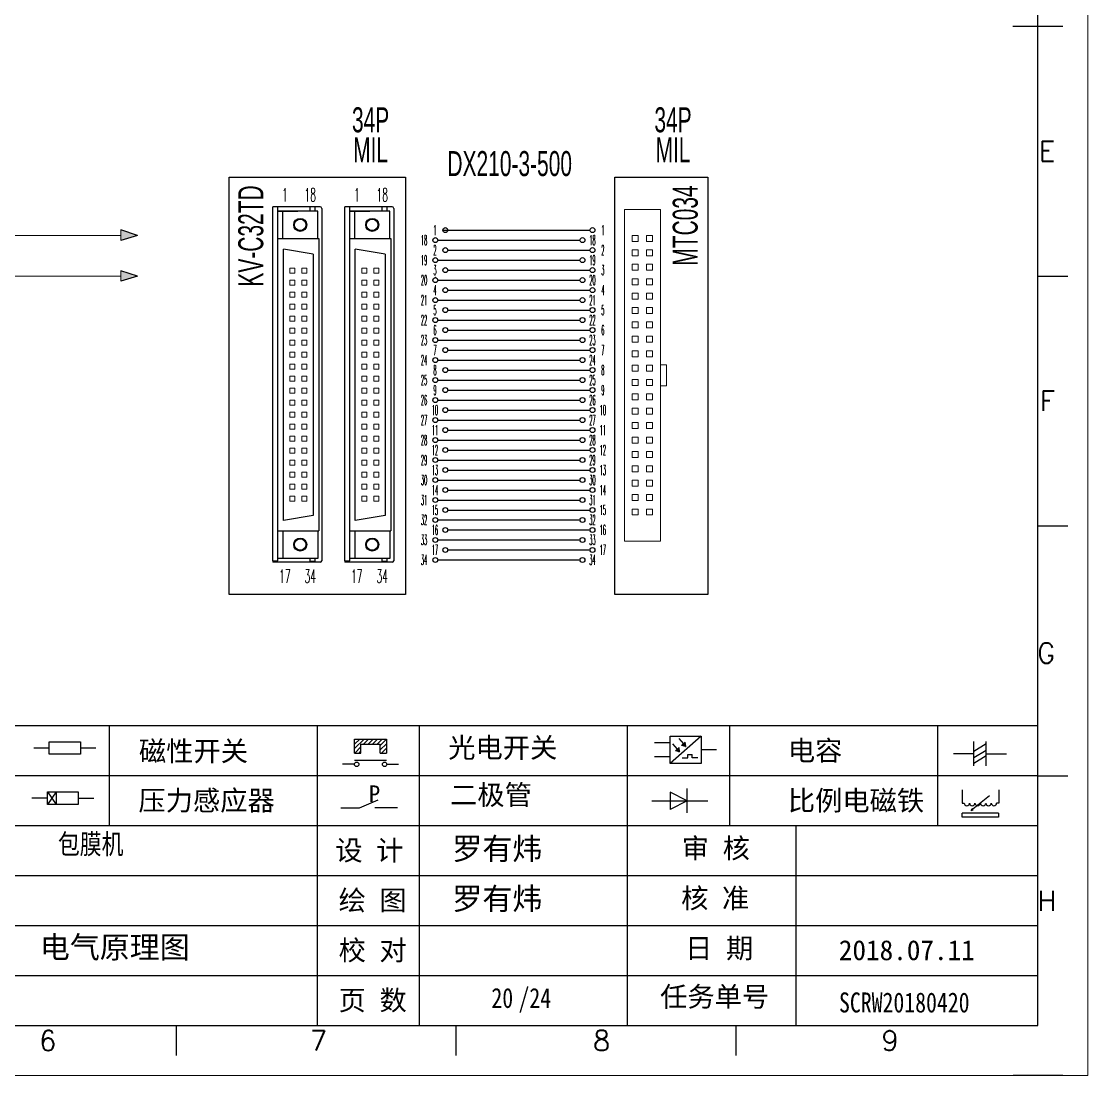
# Model space of a CAD drawing. Extents: x 49673 to 52330, y -5620 to -4375.
# Drawn here: x 50874.9 to 50981.6, y -5366.4 to -5261 of the extents above; entities that cross this region are included whole.
import ezdxf
from ezdxf.enums import TextEntityAlignment as Align

# ---------------------------------------------------------------- set-up
doc = ezdxf.new("R2010")
doc.units = 0
doc.header["$MEASUREMENT"] = 0
for name, color, linetype in [('AE_BOR', 1, 'Continuous'), ('Z_OM_GAIKEI', 7, 'Continuous'), ('细实线层', 7, 'Continuous')]:
    doc.layers.add(name, color=color, linetype=linetype)
doc.layers.add('Dimension', color=3, linetype='Continuous', lineweight=13)
doc.styles.get("Standard").update_dxf_attribs({"font": 'txt.shx'})
doc.styles.add('WD', font='simplex.shx', dxfattribs={"bigfont": 'gbcbig.shx'})
doc.styles.add('样式 8', font='arial.ttf')
doc.styles.add('楷体', font='STFANGSO.TTF', dxfattribs={"width": 0.8})
doc.styles.add('汉字', font='')
doc.styles.get('汉字').set_extended_font_data('新宋体')

# ---------------------------------------------------------------- blocks, each defined once
blk = doc.blocks.new('磁性开关')
at = {"linetype": 'ByBlock'}
h = blk.add_hatch(dxfattribs=at)
h.set_pattern_fill('ANSI31', color=256, scale=0.1, style=0)
h.set_pattern_definition([(45, (0, 0), (-0.224506403, 0.224506403), [])])
h.paths.add_polyline_path([(-1910.88, -776.69), (-1910.88, -775.29), (-1907.69, -775.29), (-1907.69, -776.69), (-1908.31, -776.69), (-1908.31, -775.79), (-1910.25, -775.79), (-1910.25, -776.69)])
for p, q in [((-1910.88, -776.69), (-1910.88, -775.29)), ((-1910.88, -775.29), (-1907.69, -775.29)), ((-1907.69, -775.29), (-1907.69, -776.69)), ((-1910.88, -776.69), (-1910.25, -776.69)), ((-1910.25, -776.69), (-1910.25, -775.79)), ((-1910.25, -775.79), (-1908.31, -775.79)), ((-1908.31, -776.69), (-1908.31, -775.79)), ((-1908.31, -776.69), (-1907.69, -776.69)), ((-1910.91, -777.81), (-1912.09, -777.81)), ((-1910.88, -777.39), (-1907.69, -777.39)), ((-1907.66, -777.81), (-1906.48, -777.81))]:
    blk.add_line(p, q, dxfattribs=at)
for centre in [(-1910.68, -777.81), (-1907.88, -777.81)]:
    blk.add_circle(centre, 0.225, dxfattribs=at)
blk = doc.blocks.new('光电开关')
at = {"linetype": 'ByBlock'}
h = blk.add_hatch(dxfattribs=at)
h.set_pattern_fill('ANSI31', color=256, scale=0.01, style=0)
h.set_pattern_definition([(45, (0.172267, 0), (-0.0224506403, 0.0224506403), [])])
h.paths.add_polyline_path([(-1882.44, -776.34), (-1882.5, -775.91), (-1882.68, -776.07)])
h.paths.add_polyline_path([(-1882.86, -776.23), (-1882.44, -776.34), (-1882.68, -776.07)])
h.paths.add_polyline_path([(-1883.05, -776.88), (-1883.11, -776.45), (-1883.29, -776.61)])
h.paths.add_polyline_path([(-1883.47, -776.77), (-1883.05, -776.88), (-1883.29, -776.61)])
for p, q in [((-1880.91, -775.3), (-1884.01, -778.05)), ((-1883.14, -775.55), (-1882.44, -776.34)), ((-1884.01, -775.96), (-1885.56, -775.96)), ((-1883.75, -776.09), (-1883.05, -776.88)), ((-1883.11, -776.45), (-1883.47, -776.77)), ((-1883.05, -776.88), (-1883.11, -776.45)), ((-1882.5, -775.91), (-1882.86, -776.23)), ((-1882.44, -776.34), (-1882.86, -776.23)), ((-1882.44, -776.34), (-1882.5, -775.91)), ((-1879.37, -776.67), (-1880.91, -776.67)), ((-1884.01, -777.39), (-1885.56, -777.39)), ((-1883.05, -776.88), (-1883.47, -776.77)), ((-1882.78, -777.47), (-1882.23, -777.47)), ((-1882.23, -777.47), (-1882.23, -777.14)), ((-1882.23, -777.14), (-1881.78, -777.14)), ((-1881.78, -777.47), (-1881.78, -777.14)), ((-1881.23, -777.47), (-1881.78, -777.47))]:
    blk.add_line(p, q, dxfattribs=at)
blk.add_lwpolyline([(-1884.01, -775.3), (-1880.91, -775.3), (-1880.91, -778.05), (-1884.01, -778.05)], close=True, dxfattribs=at)
blk = doc.blocks.new('电磁阀线圈')
at = {"linetype": 'ByBlock'}
for p, q in [((-1854.61, -795.92), (-1853.75, -797.16)), ((-1853.75, -795.92), (-1854.61, -797.16)), ((-1853.75, -795.92), (-1853.75, -797.16)), ((-1854.61, -796.54), (-1856.17, -796.54)), ((-1851.53, -796.54), (-1849.97, -796.54))]:
    blk.add_line(p, q, dxfattribs=at)
blk.add_lwpolyline([(-1854.61, -795.92), (-1851.53, -795.92), (-1851.53, -797.16), (-1854.61, -797.16)], close=True, dxfattribs=at)
blk = doc.blocks.new('压力感应器')
at = {"linetype": 'ByBlock'}
for p, q in [((-1817.44, -777.73), (-1815.59, -777.73)), ((-1815.59, -777.73), (-1813.71, -776.93)), ((-1811.78, -777.73), (-1814.05, -777.73))]:
    blk.add_line(p, q, dxfattribs=at)
at = {"linetype": 'ByBlock', "insert": (-1814.65, -775.48), "char_height": 1.68, "width": 1.2242, "attachment_point": 1}
blk.add_mtext('{\\fNSimSun|b0|i0|c134|p49;P}', dxfattribs=at)
blk = doc.blocks.new('二极管')
at = {"linetype": 'ByBlock'}
for p, q in [((-1783.97, -777.99), (-1783.97, -775.56)), ((-1783.97, -776.77), (-1785.69, -775.9)), ((-1785.69, -775.9), (-1785.69, -777.65)), ((-1787.52, -776.77), (-1781.92, -776.77)), ((-1783.97, -776.77), (-1785.69, -777.65))]:
    blk.add_line(p, q, dxfattribs=at)
blk = doc.blocks.new('电容')
at = {"linetype": 'ByBlock'}
for p, q in [((-1756.08, -782.99), (-1756.08, -780.56)), ((-1754.86, -780.79), (-1756.08, -781.55)), ((-1754.86, -782.99), (-1754.86, -780.56)), ((-1756.08, -781.77), (-1758.13, -781.77)), ((-1754.86, -781.44), (-1756.08, -782.2)), ((-1754.86, -781.99), (-1756.08, -782.75)), ((-1754.86, -781.77), (-1752.81, -781.77))]:
    blk.add_line(p, q, dxfattribs=at)
blk = doc.blocks.new('比例电磁阀')
at = {"linetype": 'ByBlock'}
for p, q in [((-1757.26, -775.38), (-1757.26, -776.71)), ((-1753.58, -775.38), (-1753.58, -776.71)), ((-1757.26, -776.71), (-1757.05, -776.71)), ((-1754.5, -775.98), (-1756.35, -777.44)), ((-1753.58, -776.71), (-1753.8, -776.71)), ((-1753.6, -777.73), (-1757.25, -777.73)), ((-1757.25, -778.13), (-1757.25, -777.73)), ((-1756.35, -777.44), (-1756.25, -777.25)), ((-1756.35, -777.44), (-1756.15, -777.38)), ((-1756.15, -777.38), (-1756.25, -777.25)), ((-1753.6, -777.73), (-1753.6, -778.13)), ((-1753.6, -778.13), (-1757.25, -778.13))]:
    blk.add_line(p, q, dxfattribs=at)
for centre in [(-1756.78, -776.71), (-1756.24, -776.71), (-1755.7, -776.71), (-1755.15, -776.71), (-1754.61, -776.71), (-1754.07, -776.71)]:
    blk.add_arc(centre, 0.271, 180, 0, dxfattribs=at)
blk = doc.blocks.new('电阻')
at = {"linetype": 'ByBlock'}
for p, q in [((-3.09, 0), (-1.57, 0)), ((1.57, 0), (3.09, 0))]:
    blk.add_line(p, q, dxfattribs=at)
blk.add_lwpolyline([(-1.57, 0.63), (1.57, 0.63), (1.57, -0.63), (-1.57, -0.63)], close=True, dxfattribs=at)
blk = doc.blocks.new('电控横A4')
for p, q in [((292, -205), (292, -5)), ((10.03, -205), (289.53, -205)), ((130.8, -205), (190.75, -205)), ((190.75, -205), (259.54, -205))]:
    blk.add_line(p, q)
at = {"linetype": 'ByBlock'}
for p, q in [((292, -175), (5, -175)), ((292, -180), (5, -180)), ((292, -185), (5, -185)), ((292, -190), (5, -190)), ((292, -195), (5, -195)), ((292, -200), (168.03, -200))]:
    blk.add_line(p, q, dxfattribs=at)
at = {"color": 0, "lineweight": -2}
for p, q in [((199.08, -175), (199.08, -185)), ((219.89, -175), (219.89, -185)), ((230.12, -175), (230.12, -185)), ((250.93, -175), (250.93, -185)), ((261.17, -175), (261.17, -185)), ((281.98, -175), (281.98, -185)), ((219.89, -185), (219.89, -205)), ((230.12, -185), (230.12, -205)), ((250.93, -185), (250.93, -205)), ((267.79, -185), (267.79, -205))]:
    blk.add_line(p, q, dxfattribs=at)
at = {"color": 0, "ltscale": 2}
for p, q in [((292, -205), (292, -183.55)), ((259.54, -205), (289.53, -205)), ((259.54, -205), (292, -205))]:
    blk.add_line(p, q, dxfattribs=at)
at = {"layer": 'AE_BOR', "color": 1, "lineweight": 15}
for p, q in [((297, 0), (297, -210)), ((297, -210), (0, -210))]:
    blk.add_line(p, q, dxfattribs=at)
at = {"layer": 'AE_BOR', "color": 2, "lineweight": 30}
blk.add_line((289.5, -105), (294.5, -105), dxfattribs=at)
at = {"layer": 'AE_BOR'}
for p, q in [((292, -130), (295, -130)), ((292, -155), (295, -155)), ((292, -180), (295, -180)), ((205.78, -205), (205.78, -208)), ((233.78, -205), (233.78, -208)), ((261.78, -205), (261.78, -208))]:
    blk.add_line(p, q, dxfattribs=at)
at = {"layer": 'AE_BOR', "lineweight": 30}
blk.add_line((294.53, -210), (289.53, -210), dxfattribs=at)
at = {"linetype": 'ByBlock'}
for name, p in [('光电开关', (2139.22, 599.27)), ('磁性开关', (2134.53, 598.96)), ('电容', (2041.69, 603.98)), ('压力感应器', (2039.72, 594.52)), ('二极管', (2040.91, 594.27)), ('电磁阀线圈', (2047.53, 614.3)), ('比例电磁阀', (2041.69, 593.98))]:
    blk.add_blockref(name, p, dxfattribs=at)
blk.add_blockref('电阻', (194.66, -177.22))
at = {"char_height": 2, "attachment_point": 1, "style": '汉字'}
for s, insert in [('{\\fKaiTi_GB2312|b0|i0|c134|p49;光电开关}', (233.02, -176.19)), ('{\\fKaiTi_GB2312|b0|i0|c134|p49;磁性开关}', (202.07, -176.53)), ('{\\fKaiTi_GB2312|b0|i0|c134|p49;电容}', (267, -176.48)), ('{\\fKaiTi_GB2312|b0|i0|c134|p49;压力感应器}', (202.02, -181.47)), ('{\\fKaiTi_GB2312|b0|i0|c134|p49;二极管}', (233.2, -180.91)), ('{\\fKaiTi_GB2312|b0|i0|c134|p49;比例电磁铁}', (267, -181.48)), ('{\\fKaiTi_GB2312|b0|i0|c134|p0;设 计}', (221.72, -186.46)), ('{\\fKaiTi_GB2312|b0|i0|c134|p0;审 核}', (256.39, -186.25)), ('{\\fKaiTi_GB2312|b0|i0|c134|p0;核 准}', (256.32, -191.25)), ('{\\fKaiTi_GB2312|b0|i0|c134|p0;绘 图}', (222.05, -191.46)), ('{\\fKaiTi_GB2312|b0|i0|c134|p0;校 对}', (222.05, -196.46)), ('{\\fKaiTi_GB2312|b0|i0|c134|p0;日 期}', (256.72, -196.25)), ('{\\fKaiTi_GB2312|b0|i0|c134|p0;页 数}', (222.05, -201.46)), ('{\\fKaiTi_GB2312|b0|i0|c134|p0;任务单号}', (254.22, -201.1))]:
    blk.add_mtext(s, dxfattribs=dict(at, insert=insert))
at = {"color": 0, "lineweight": 0, "char_height": 2, "attachment_point": 1, "style": '楷体'}
for s, insert, width in [('包膜机', (193.97, -185.83), 9.1252), ('/24', (240.05, -201.23), 5.6327), ('SCRW20180420', (272.12, -201.68), 9.8608)]:
    blk.add_mtext(s, dxfattribs=dict(at, insert=insert, width=width))
at = {"attachment_point": 1}
for s, insert, char_height, width in [('{\\fKaiTi_GB2312|b0|i0|c134|p49;罗有炜}', (233.43, -186.2), 2.2, 15.3175), ('{\\fKaiTi_GB2312|b0|i0|c134|p49;罗有炜}', (233.43, -191.2), 2.2, 15.3175), ('{\\fKaiTi_GB2312|b0|i0|c134|p49;电气原理图}', (192.15, -196.05), 2.2, 25.88), ('{\\fKaiTi_GB2312|b0|i0|c134|p49;2018.07.11}', (272.1, -196.45), 2, 60.2542)]:
    blk.add_mtext(s, dxfattribs=dict(at, insert=insert, char_height=char_height, width=width))
at = {"layer": 'AE_BOR', "style": 'WD'}
for s, p in [('E', (293.74, -117.5)), ('F', (293.74, -142.5)), ('F', (293.74, -142.5)), ('G', (293.74, -167.72)), ('H', (293.84, -192.5))]:
    blk.add_text(s, height=2, dxfattribs=at).set_placement(p, align=Align.MIDDLE_RIGHT)
for s, p in [('6', (192.94, -207.5)), ('7', (220.04, -207.5)), ('8', (248.37, -207.5)), ('9', (277.23, -207.5))]:
    blk.add_text(s, height=2, dxfattribs=at).set_placement(p, align=Align.CENTER)

msp = doc.modelspace()

# ---------------------------------------------------------------- hatches: boundary and pattern name
for points in [[(50886.53, -5282.37), (50884.88, -5282.9), (50884.88, -5281.83)], [(50886.53, -5286.44), (50884.88, -5286.97), (50884.88, -5285.91)]]:
    msp.add_hatch(color=256).paths.add_polyline_path(points)

# ---------------------------------------------------------------- linework, layer by layer
for p, q in [((50904.83, -5279.52), (50900.08, -5279.52)), ((50912.03, -5279.52), (50907.28, -5279.52)), ((50886.53, -5282.37), (50884.88, -5281.83)), ((50886.53, -5282.37), (50884.88, -5282.9)), ((50917.1, -5281.85), (50931.82, -5281.85)), ((50916.6, -5282.85), (50930.82, -5282.85)), ((50917.6, -5283.85), (50931.82, -5283.85)), ((50916.6, -5284.85), (50930.82, -5284.85)), ((50886.53, -5286.44), (50884.88, -5285.91)), ((50886.53, -5286.44), (50884.88, -5286.97)), ((50917.6, -5285.85), (50931.82, -5285.85)), ((50916.6, -5286.85), (50930.82, -5286.85)), ((50917.6, -5287.85), (50931.82, -5287.85)), ((50916.6, -5288.85), (50930.82, -5288.85)), ((50917.6, -5289.85), (50931.82, -5289.85)), ((50916.6, -5290.85), (50930.82, -5290.85)), ((50917.6, -5291.85), (50931.82, -5291.85)), ((50916.6, -5292.85), (50930.82, -5292.85)), ((50917.6, -5293.85), (50931.82, -5293.85)), ((50916.6, -5294.85), (50930.82, -5294.85)), ((50917.6, -5295.85), (50931.82, -5295.85)), ((50916.6, -5296.85), (50930.82, -5296.85)), ((50917.6, -5297.85), (50931.82, -5297.85)), ((50916.6, -5298.85), (50930.82, -5298.85)), ((50917.6, -5299.85), (50931.82, -5299.85)), ((50916.6, -5300.85), (50930.82, -5300.85)), ((50917.6, -5301.85), (50931.82, -5301.85)), ((50916.6, -5302.85), (50930.82, -5302.85)), ((50917.6, -5303.85), (50931.82, -5303.85)), ((50916.6, -5304.85), (50930.82, -5304.85)), ((50917.6, -5305.85), (50931.82, -5305.85)), ((50916.6, -5306.85), (50930.82, -5306.85)), ((50917.6, -5307.85), (50931.82, -5307.85)), ((50916.6, -5308.85), (50930.82, -5308.85)), ((50917.6, -5309.85), (50931.82, -5309.85)), ((50916.6, -5310.85), (50930.82, -5310.85)), ((50917.6, -5311.85), (50931.82, -5311.85)), ((50916.6, -5312.85), (50930.82, -5312.85)), ((50917.6, -5313.85), (50931.82, -5313.85)), ((50900.08, -5314.92), (50900.08, -5315.07)), ((50904.83, -5315.07), (50900.08, -5315.07)), ((50907.28, -5314.92), (50907.28, -5315.07)), ((50912.03, -5315.07), (50907.28, -5315.07)), ((50916.6, -5314.85), (50930.82, -5314.85))]:
    msp.add_line(p, q)
at = {"lineweight": 0}
for p, q in [((50727.4, -5282.37), (50884.88, -5282.37)), ((50884.88, -5281.83), (50884.88, -5282.9)), ((50884.88, -5285.91), (50884.88, -5286.97))]:
    msp.add_line(p, q, dxfattribs=at)
for points in [[(50913.36, -5318.3), (50895.72, -5318.3), (50895.72, -5276.56), (50913.36, -5276.56)], [(50943.61, -5318.3), (50934.31, -5318.3), (50934.31, -5276.56), (50943.61, -5276.56)]]:
    msp.add_lwpolyline(points, close=True)
for points in [[(50935.27, -5312.96), (50935.27, -5279.78), (50938.87, -5279.78), (50938.87, -5312.96)], [(50936.65, -5282.99), (50936.05, -5282.99), (50936.05, -5282.39), (50936.65, -5282.39)], [(50938.09, -5282.99), (50937.49, -5282.99), (50937.49, -5282.39), (50938.09, -5282.39)], [(50936.65, -5284.43), (50936.05, -5284.43), (50936.05, -5283.83), (50936.65, -5283.83)], [(50938.09, -5284.43), (50937.49, -5284.43), (50937.49, -5283.83), (50938.09, -5283.83)], [(50901.79, -5285.67), (50902.29, -5285.67), (50902.29, -5286.17), (50901.79, -5286.17)], [(50902.99, -5285.67), (50903.49, -5285.67), (50903.49, -5286.17), (50902.99, -5286.17)], [(50908.99, -5285.67), (50909.49, -5285.67), (50909.49, -5286.17), (50908.99, -5286.17)], [(50910.19, -5285.67), (50910.69, -5285.67), (50910.69, -5286.17), (50910.19, -5286.17)], [(50936.65, -5285.87), (50936.05, -5285.87), (50936.05, -5285.27), (50936.65, -5285.27)], [(50938.09, -5285.87), (50937.49, -5285.87), (50937.49, -5285.27), (50938.09, -5285.27)], [(50936.65, -5287.31), (50936.05, -5287.31), (50936.05, -5286.71), (50936.65, -5286.71)], [(50938.09, -5287.31), (50937.49, -5287.31), (50937.49, -5286.71), (50938.09, -5286.71)], [(50901.79, -5286.87), (50902.29, -5286.87), (50902.29, -5287.37), (50901.79, -5287.37)], [(50902.99, -5286.87), (50903.49, -5286.87), (50903.49, -5287.37), (50902.99, -5287.37)], [(50908.99, -5286.87), (50909.49, -5286.87), (50909.49, -5287.37), (50908.99, -5287.37)], [(50910.19, -5286.87), (50910.69, -5286.87), (50910.69, -5287.37), (50910.19, -5287.37)], [(50901.79, -5288.07), (50902.29, -5288.07), (50902.29, -5288.57), (50901.79, -5288.57)], [(50902.99, -5288.07), (50903.49, -5288.07), (50903.49, -5288.57), (50902.99, -5288.57)], [(50908.99, -5288.07), (50909.49, -5288.07), (50909.49, -5288.57), (50908.99, -5288.57)], [(50910.19, -5288.07), (50910.69, -5288.07), (50910.69, -5288.57), (50910.19, -5288.57)], [(50936.65, -5288.75), (50936.05, -5288.75), (50936.05, -5288.15), (50936.65, -5288.15)], [(50938.09, -5288.75), (50937.49, -5288.75), (50937.49, -5288.15), (50938.09, -5288.15)], [(50901.79, -5289.27), (50902.29, -5289.27), (50902.29, -5289.77), (50901.79, -5289.77)], [(50902.99, -5289.27), (50903.49, -5289.27), (50903.49, -5289.77), (50902.99, -5289.77)], [(50908.99, -5289.27), (50909.49, -5289.27), (50909.49, -5289.77), (50908.99, -5289.77)], [(50910.19, -5289.27), (50910.69, -5289.27), (50910.69, -5289.77), (50910.19, -5289.77)], [(50936.65, -5290.19), (50936.05, -5290.19), (50936.05, -5289.59), (50936.65, -5289.59)], [(50938.09, -5290.19), (50937.49, -5290.19), (50937.49, -5289.59), (50938.09, -5289.59)], [(50901.79, -5290.47), (50902.29, -5290.47), (50902.29, -5290.97), (50901.79, -5290.97)], [(50902.99, -5290.47), (50903.49, -5290.47), (50903.49, -5290.97), (50902.99, -5290.97)], [(50908.99, -5290.47), (50909.49, -5290.47), (50909.49, -5290.97), (50908.99, -5290.97)], [(50910.19, -5290.47), (50910.69, -5290.47), (50910.69, -5290.97), (50910.19, -5290.97)], [(50936.65, -5291.63), (50936.05, -5291.63), (50936.05, -5291.03), (50936.65, -5291.03)], [(50938.09, -5291.63), (50937.49, -5291.63), (50937.49, -5291.03), (50938.09, -5291.03)], [(50901.79, -5291.67), (50902.29, -5291.67), (50902.29, -5292.17), (50901.79, -5292.17)], [(50902.99, -5291.67), (50903.49, -5291.67), (50903.49, -5292.17), (50902.99, -5292.17)], [(50908.99, -5291.67), (50909.49, -5291.67), (50909.49, -5292.17), (50908.99, -5292.17)], [(50910.19, -5291.67), (50910.69, -5291.67), (50910.69, -5292.17), (50910.19, -5292.17)], [(50901.79, -5292.87), (50902.29, -5292.87), (50902.29, -5293.37), (50901.79, -5293.37)], [(50902.99, -5292.87), (50903.49, -5292.87), (50903.49, -5293.37), (50902.99, -5293.37)], [(50908.99, -5292.87), (50909.49, -5292.87), (50909.49, -5293.37), (50908.99, -5293.37)], [(50910.19, -5292.87), (50910.69, -5292.87), (50910.69, -5293.37), (50910.19, -5293.37)], [(50936.65, -5293.07), (50936.05, -5293.07), (50936.05, -5292.47), (50936.65, -5292.47)], [(50938.09, -5293.07), (50937.49, -5293.07), (50937.49, -5292.47), (50938.09, -5292.47)], [(50901.79, -5294.07), (50902.29, -5294.07), (50902.29, -5294.57), (50901.79, -5294.57)], [(50902.99, -5294.07), (50903.49, -5294.07), (50903.49, -5294.57), (50902.99, -5294.57)], [(50908.99, -5294.07), (50909.49, -5294.07), (50909.49, -5294.57), (50908.99, -5294.57)], [(50910.19, -5294.07), (50910.69, -5294.07), (50910.69, -5294.57), (50910.19, -5294.57)], [(50936.65, -5294.51), (50936.05, -5294.51), (50936.05, -5293.91), (50936.65, -5293.91)], [(50938.09, -5294.51), (50937.49, -5294.51), (50937.49, -5293.91), (50938.09, -5293.91)], [(50901.79, -5295.27), (50902.29, -5295.27), (50902.29, -5295.77), (50901.79, -5295.77)], [(50902.99, -5295.27), (50903.49, -5295.27), (50903.49, -5295.77), (50902.99, -5295.77)], [(50908.99, -5295.27), (50909.49, -5295.27), (50909.49, -5295.77), (50908.99, -5295.77)], [(50910.19, -5295.27), (50910.69, -5295.27), (50910.69, -5295.77), (50910.19, -5295.77)], [(50936.65, -5295.95), (50936.05, -5295.95), (50936.05, -5295.35), (50936.65, -5295.35)], [(50938.09, -5295.95), (50937.49, -5295.95), (50937.49, -5295.35), (50938.09, -5295.35)], [(50939.47, -5297.42), (50938.87, -5297.42), (50938.87, -5295.32), (50939.47, -5295.32)], [(50901.79, -5296.47), (50902.29, -5296.47), (50902.29, -5296.97), (50901.79, -5296.97)], [(50902.99, -5296.47), (50903.49, -5296.47), (50903.49, -5296.97), (50902.99, -5296.97)], [(50908.99, -5296.47), (50909.49, -5296.47), (50909.49, -5296.97), (50908.99, -5296.97)], [(50910.19, -5296.47), (50910.69, -5296.47), (50910.69, -5296.97), (50910.19, -5296.97)], [(50936.65, -5297.39), (50936.05, -5297.39), (50936.05, -5296.79), (50936.65, -5296.79)], [(50938.09, -5297.39), (50937.49, -5297.39), (50937.49, -5296.79), (50938.09, -5296.79)], [(50901.79, -5297.67), (50902.29, -5297.67), (50902.29, -5298.17), (50901.79, -5298.17)], [(50902.99, -5297.67), (50903.49, -5297.67), (50903.49, -5298.17), (50902.99, -5298.17)], [(50908.99, -5297.67), (50909.49, -5297.67), (50909.49, -5298.17), (50908.99, -5298.17)], [(50910.19, -5297.67), (50910.69, -5297.67), (50910.69, -5298.17), (50910.19, -5298.17)], [(50936.65, -5298.83), (50936.05, -5298.83), (50936.05, -5298.23), (50936.65, -5298.23)], [(50938.09, -5298.83), (50937.49, -5298.83), (50937.49, -5298.23), (50938.09, -5298.23)], [(50901.79, -5298.87), (50902.29, -5298.87), (50902.29, -5299.37), (50901.79, -5299.37)], [(50902.99, -5298.87), (50903.49, -5298.87), (50903.49, -5299.37), (50902.99, -5299.37)], [(50908.99, -5298.87), (50909.49, -5298.87), (50909.49, -5299.37), (50908.99, -5299.37)], [(50910.19, -5298.87), (50910.69, -5298.87), (50910.69, -5299.37), (50910.19, -5299.37)], [(50901.79, -5300.07), (50902.29, -5300.07), (50902.29, -5300.57), (50901.79, -5300.57)], [(50902.99, -5300.07), (50903.49, -5300.07), (50903.49, -5300.57), (50902.99, -5300.57)], [(50908.99, -5300.07), (50909.49, -5300.07), (50909.49, -5300.57), (50908.99, -5300.57)], [(50910.19, -5300.07), (50910.69, -5300.07), (50910.69, -5300.57), (50910.19, -5300.57)], [(50936.65, -5300.27), (50936.05, -5300.27), (50936.05, -5299.67), (50936.65, -5299.67)], [(50938.09, -5300.27), (50937.49, -5300.27), (50937.49, -5299.67), (50938.09, -5299.67)], [(50901.79, -5301.27), (50902.29, -5301.27), (50902.29, -5301.77), (50901.79, -5301.77)], [(50902.99, -5301.27), (50903.49, -5301.27), (50903.49, -5301.77), (50902.99, -5301.77)], [(50908.99, -5301.27), (50909.49, -5301.27), (50909.49, -5301.77), (50908.99, -5301.77)], [(50910.19, -5301.27), (50910.69, -5301.27), (50910.69, -5301.77), (50910.19, -5301.77)], [(50936.65, -5301.71), (50936.05, -5301.71), (50936.05, -5301.11), (50936.65, -5301.11)], [(50938.09, -5301.71), (50937.49, -5301.71), (50937.49, -5301.11), (50938.09, -5301.11)], [(50901.79, -5302.47), (50902.29, -5302.47), (50902.29, -5302.97), (50901.79, -5302.97)], [(50902.99, -5302.47), (50903.49, -5302.47), (50903.49, -5302.97), (50902.99, -5302.97)], [(50908.99, -5302.47), (50909.49, -5302.47), (50909.49, -5302.97), (50908.99, -5302.97)], [(50910.19, -5302.47), (50910.69, -5302.47), (50910.69, -5302.97), (50910.19, -5302.97)], [(50936.65, -5303.15), (50936.05, -5303.15), (50936.05, -5302.55), (50936.65, -5302.55)], [(50938.09, -5303.15), (50937.49, -5303.15), (50937.49, -5302.55), (50938.09, -5302.55)], [(50901.79, -5303.67), (50902.29, -5303.67), (50902.29, -5304.17), (50901.79, -5304.17)], [(50902.99, -5303.67), (50903.49, -5303.67), (50903.49, -5304.17), (50902.99, -5304.17)], [(50908.99, -5303.67), (50909.49, -5303.67), (50909.49, -5304.17), (50908.99, -5304.17)], [(50910.19, -5303.67), (50910.69, -5303.67), (50910.69, -5304.17), (50910.19, -5304.17)], [(50901.79, -5304.87), (50902.29, -5304.87), (50902.29, -5305.37), (50901.79, -5305.37)], [(50902.99, -5304.87), (50903.49, -5304.87), (50903.49, -5305.37), (50902.99, -5305.37)], [(50908.99, -5304.87), (50909.49, -5304.87), (50909.49, -5305.37), (50908.99, -5305.37)], [(50910.19, -5304.87), (50910.69, -5304.87), (50910.69, -5305.37), (50910.19, -5305.37)], [(50936.65, -5304.59), (50936.05, -5304.59), (50936.05, -5303.99), (50936.65, -5303.99)], [(50938.09, -5304.59), (50937.49, -5304.59), (50937.49, -5303.99), (50938.09, -5303.99)], [(50936.65, -5306.03), (50936.05, -5306.03), (50936.05, -5305.43), (50936.65, -5305.43)], [(50938.09, -5306.03), (50937.49, -5306.03), (50937.49, -5305.43), (50938.09, -5305.43)], [(50901.79, -5306.07), (50902.29, -5306.07), (50902.29, -5306.57), (50901.79, -5306.57)], [(50902.99, -5306.07), (50903.49, -5306.07), (50903.49, -5306.57), (50902.99, -5306.57)], [(50908.99, -5306.07), (50909.49, -5306.07), (50909.49, -5306.57), (50908.99, -5306.57)], [(50910.19, -5306.07), (50910.69, -5306.07), (50910.69, -5306.57), (50910.19, -5306.57)], [(50936.65, -5307.47), (50936.05, -5307.47), (50936.05, -5306.87), (50936.65, -5306.87)], [(50938.09, -5307.47), (50937.49, -5307.47), (50937.49, -5306.87), (50938.09, -5306.87)], [(50901.79, -5307.27), (50902.29, -5307.27), (50902.29, -5307.77), (50901.79, -5307.77)], [(50902.99, -5307.27), (50903.49, -5307.27), (50903.49, -5307.77), (50902.99, -5307.77)], [(50908.99, -5307.27), (50909.49, -5307.27), (50909.49, -5307.77), (50908.99, -5307.77)], [(50910.19, -5307.27), (50910.69, -5307.27), (50910.69, -5307.77), (50910.19, -5307.77)], [(50901.79, -5308.47), (50902.29, -5308.47), (50902.29, -5308.97), (50901.79, -5308.97)], [(50902.99, -5308.47), (50903.49, -5308.47), (50903.49, -5308.97), (50902.99, -5308.97)], [(50908.99, -5308.47), (50909.49, -5308.47), (50909.49, -5308.97), (50908.99, -5308.97)], [(50910.19, -5308.47), (50910.69, -5308.47), (50910.69, -5308.97), (50910.19, -5308.97)], [(50936.65, -5308.91), (50936.05, -5308.91), (50936.05, -5308.31), (50936.65, -5308.31)], [(50938.09, -5308.91), (50937.49, -5308.91), (50937.49, -5308.31), (50938.09, -5308.31)], [(50936.65, -5310.35), (50936.05, -5310.35), (50936.05, -5309.75), (50936.65, -5309.75)], [(50938.09, -5310.35), (50937.49, -5310.35), (50937.49, -5309.75), (50938.09, -5309.75)]]:
    msp.add_lwpolyline(points, close=True, dxfattribs=at)
for centre in [(50917.35, -5281.85), (50932.07, -5281.85), (50916.35, -5282.85), (50917.35, -5283.85), (50931.07, -5282.85), (50932.07, -5283.85), (50916.35, -5284.85), (50931.07, -5284.85), (50917.35, -5285.85), (50932.07, -5285.85), (50916.35, -5286.85), (50931.07, -5286.85), (50917.35, -5287.85), (50932.07, -5287.85), (50916.35, -5288.85), (50931.07, -5288.85), (50917.35, -5289.85), (50932.07, -5289.85), (50916.35, -5290.85), (50931.07, -5290.85), (50917.35, -5291.85), (50932.07, -5291.85), (50916.35, -5292.85), (50931.07, -5292.85), (50917.35, -5293.85), (50932.07, -5293.85), (50916.35, -5294.85), (50931.07, -5294.85), (50917.35, -5295.85), (50932.07, -5295.85), (50916.35, -5296.85), (50931.07, -5296.85), (50917.35, -5297.85), (50932.07, -5297.85), (50916.35, -5298.85), (50917.35, -5299.85), (50931.07, -5298.85), (50932.07, -5299.85), (50916.35, -5300.85), (50931.07, -5300.85), (50917.35, -5301.85), (50932.07, -5301.85), (50916.35, -5302.85), (50931.07, -5302.85), (50917.35, -5303.85), (50932.07, -5303.85), (50916.35, -5304.85), (50931.07, -5304.85), (50917.35, -5305.85), (50932.07, -5305.85), (50916.35, -5306.85), (50931.07, -5306.85), (50917.35, -5307.85), (50932.07, -5307.85), (50916.35, -5308.85), (50931.07, -5308.85), (50917.35, -5309.85), (50932.07, -5309.85), (50916.35, -5310.85), (50931.07, -5310.85), (50917.35, -5311.85), (50932.07, -5311.85), (50916.35, -5312.85), (50931.07, -5312.85), (50917.35, -5313.85), (50932.07, -5313.85), (50916.35, -5314.85), (50931.07, -5314.85)]:
    msp.add_circle(centre, 0.25)
msp.add_arc((50916.35, -5286.85), 0.25, 89.0696, 90.9304)
at = {"layer": 'Z_OM_GAIKEI'}
for p, q in [((50900.08, -5314.92), (50900.08, -5279.52)), ((50900.58, -5314.92), (50900.58, -5279.52)), ((50900.58, -5314.69), (50900.58, -5279.95)), ((50900.58, -5279.95), (50902.58, -5279.95)), ((50904.58, -5279.95), (50900.58, -5279.95)), ((50901.08, -5282.7), (50901.08, -5279.95)), ((50903.83, -5279.95), (50903.83, -5279.52)), ((50904.33, -5279.95), (50904.33, -5279.52)), ((50904.58, -5282.7), (50904.58, -5279.95)), ((50904.98, -5279.67), (50904.98, -5314.92)), ((50907.28, -5314.92), (50907.28, -5279.52)), ((50907.78, -5314.92), (50907.78, -5279.52)), ((50907.78, -5314.69), (50907.78, -5279.95)), ((50907.78, -5279.95), (50909.78, -5279.95)), ((50911.78, -5279.95), (50907.78, -5279.95)), ((50908.28, -5282.7), (50908.28, -5279.95)), ((50911.03, -5279.95), (50911.03, -5279.52)), ((50911.53, -5279.95), (50911.53, -5279.52)), ((50911.78, -5282.7), (50911.78, -5279.95)), ((50912.18, -5279.67), (50912.18, -5314.92)), ((50900.58, -5282.7), (50904.7, -5282.7)), ((50900.58, -5282.7), (50904.7, -5282.7)), ((50904.7, -5282.7), (50904.7, -5311.94)), ((50907.78, -5282.7), (50911.9, -5282.7)), ((50907.78, -5282.7), (50911.9, -5282.7)), ((50911.9, -5282.7), (50911.9, -5311.94)), ((50904.14, -5284.24), (50901.14, -5283.74)), ((50901.14, -5310.9), (50901.14, -5283.74)), ((50904.14, -5284.24), (50904.14, -5310.4)), ((50911.34, -5284.24), (50908.34, -5283.74)), ((50908.34, -5310.9), (50908.34, -5283.74)), ((50911.34, -5284.24), (50911.34, -5310.4)), ((50904.14, -5310.4), (50901.14, -5310.9)), ((50911.34, -5310.4), (50908.34, -5310.9)), ((50900.58, -5311.94), (50904.7, -5311.94)), ((50901.08, -5311.94), (50901.08, -5314.69)), ((50904.58, -5311.94), (50904.58, -5314.69)), ((50907.78, -5311.94), (50911.9, -5311.94)), ((50908.28, -5311.94), (50908.28, -5314.69)), ((50911.78, -5311.94), (50911.78, -5314.69)), ((50900.08, -5314.92), (50900.58, -5314.92)), ((50904.58, -5314.69), (50900.58, -5314.69)), ((50903.83, -5314.97), (50903.83, -5314.69)), ((50903.83, -5314.97), (50904.33, -5314.97)), ((50904.33, -5314.97), (50904.33, -5314.69)), ((50907.28, -5314.92), (50907.78, -5314.92)), ((50911.78, -5314.69), (50907.78, -5314.69)), ((50911.03, -5314.97), (50911.03, -5314.69)), ((50911.03, -5314.97), (50911.53, -5314.97)), ((50911.53, -5314.97), (50911.53, -5314.69))]:
    msp.add_line(p, q, dxfattribs=at)
for centre, radius in [((50902.83, -5281.32), 0.65), ((50902.83, -5281.32), 0.575), ((50910.03, -5281.32), 0.65), ((50910.03, -5281.32), 0.575), ((50902.83, -5313.31), 0.65), ((50902.83, -5313.31), 0.575), ((50910.03, -5313.31), 0.65), ((50910.03, -5313.31), 0.575)]:
    msp.add_circle(centre, radius, dxfattribs=at)
for centre, start, end in [((50904.83, -5279.67), 0, 90), ((50912.03, -5279.67), 0, 90), ((50904.83, -5314.92), 270, 0), ((50912.03, -5314.92), 270, 0)]:
    msp.add_arc(centre, 0.15, start, end, dxfattribs=at)
at = {"layer": '细实线层', "lineweight": 0}
msp.add_line((50745.48, -5286.44), (50884.88, -5286.44), dxfattribs=at)

# ---------------------------------------------------------------- block references
msp.add_blockref('电控横A4', (50684.62, -5156.44))

# ---------------------------------------------------------------- texts
at = {"lineweight": 0, "style": 'WD'}
for s, height, width, p in [('1', 1.33, 0.5, (50901.29, -5278.32)), ('18', 1.333, 0.5, (50903.83, -5278.32)), ('1', 1.33, 0.5, (50908.49, -5278.32)), ('18', 1.333, 0.5, (50911.03, -5278.32)), ('1', 1, 0.3, (50916.31, -5281.85)), ('1', 1, 0.3, (50933.11, -5281.85)), ('18', 1, 0.3, (50915.22, -5282.85)), ('18', 1, 0.3, (50932.07, -5282.85)), ('2', 1, 0.3, (50916.31, -5283.85)), ('2', 1, 0.3, (50933.11, -5283.85)), ('19', 1, 0.3, (50915.22, -5284.85)), ('19', 1, 0.3, (50932.07, -5284.85)), ('3', 1, 0.3, (50916.31, -5285.85)), ('3', 1, 0.3, (50933.11, -5285.85)), ('20', 1, 0.3, (50915.22, -5286.85)), ('20', 1, 0.3, (50932.07, -5286.85)), ('4', 1, 0.3, (50916.31, -5287.85)), ('4', 1, 0.3, (50933.11, -5287.85)), ('21', 1, 0.3, (50915.22, -5288.85)), ('21', 1, 0.3, (50932.07, -5288.85)), ('5', 1, 0.3, (50916.31, -5289.85)), ('5', 1, 0.3, (50933.11, -5289.85)), ('22', 1, 0.3, (50915.22, -5290.85)), ('22', 1, 0.3, (50932.07, -5290.85)), ('6', 1, 0.3, (50916.31, -5291.85)), ('6', 1, 0.3, (50933.11, -5291.85)), ('23', 1, 0.3, (50915.22, -5292.85)), ('23', 1, 0.3, (50932.07, -5292.85)), ('7', 1, 0.3, (50916.31, -5293.85)), ('7', 1, 0.3, (50933.11, -5293.85)), ('24', 1, 0.3, (50915.22, -5294.85)), ('8', 1, 0.3, (50916.31, -5295.85)), ('24', 1, 0.3, (50932.07, -5294.85)), ('8', 1, 0.3, (50933.11, -5295.85)), ('25', 1, 0.3, (50915.22, -5296.85)), ('25', 1, 0.3, (50932.07, -5296.85)), ('9', 1, 0.3, (50916.31, -5297.85)), ('9', 1, 0.3, (50933.11, -5297.85)), ('26', 1, 0.3, (50915.22, -5298.85)), ('26', 1, 0.3, (50932.07, -5298.85)), ('10', 1, 0.3, (50916.31, -5299.85)), ('10', 1, 0.3, (50933.11, -5299.85)), ('27', 1, 0.3, (50915.22, -5300.85)), ('27', 1, 0.3, (50932.07, -5300.85)), ('11', 1, 0.3, (50916.31, -5301.85)), ('11', 1, 0.3, (50933.11, -5301.85)), ('28', 1, 0.3, (50915.22, -5302.85)), ('28', 1, 0.3, (50932.07, -5302.85)), ('12', 1, 0.3, (50916.31, -5303.85)), ('12', 1, 0.3, (50933.11, -5303.85)), ('29', 1, 0.3, (50915.22, -5304.85)), ('29', 1, 0.3, (50932.07, -5304.85)), ('13', 1, 0.3, (50916.31, -5305.85)), ('13', 1, 0.3, (50933.11, -5305.85)), ('30', 1, 0.3, (50915.22, -5306.85)), ('30', 1, 0.3, (50932.07, -5306.85)), ('14', 1, 0.3, (50916.31, -5307.85)), ('14', 1, 0.3, (50933.11, -5307.85)), ('31', 1, 0.3, (50915.22, -5308.85)), ('31', 1, 0.3, (50932.07, -5308.85)), ('15', 1, 0.3, (50916.31, -5309.85)), ('15', 1, 0.3, (50933.11, -5309.85)), ('32', 1, 0.3, (50915.22, -5310.85)), ('16', 1, 0.3, (50916.31, -5311.85)), ('32', 1, 0.3, (50932.07, -5310.85)), ('16', 1, 0.3, (50933.11, -5311.85)), ('33', 1, 0.3, (50915.22, -5312.85)), ('33', 1, 0.3, (50932.07, -5312.85)), ('17', 1, 0.3, (50916.31, -5313.85)), ('17', 1, 0.3, (50933.11, -5313.85)), ('34', 1, 0.3, (50915.22, -5314.85)), ('34', 1, 0.3, (50932.07, -5314.85)), ('17', 1.333, 0.5, (50901.29, -5316.48)), ('34', 1.333, 0.5, (50903.83, -5316.48)), ('17', 1.333, 0.5, (50908.49, -5316.48)), ('34', 1.333, 0.5, (50911.03, -5316.48))]:
    msp.add_text(s, height=height, dxfattribs=dict(at, width=width)).set_placement(p, align=Align.MIDDLE)
at = {"layer": 'Dimension', "lineweight": 0, "style": '样式 8', "width": 0.6}
for s, p in [('34P', (50909.87, -5272.06)), ('34P', (50940.13, -5272.06)), ('MIL', (50909.87, -5275.06)), ('MIL', (50940.13, -5275.06)), ('DX210-3-500', (50923.79, -5276.44))]:
    msp.add_text(s, height=2.5, dxfattribs=at).set_placement(p, align=Align.CENTER)
at = {"layer": 'Dimension', "color": 3, "lineweight": 0, "style": '样式 8', "width": 0.6}
for s, p in [('KV-C32TD', (50899.13, -5277.37)), ('MTC034', (50942.6, -5277.37))]:
    msp.add_text(s, height=2.5, rotation=90, dxfattribs=at).set_placement(p, align=Align.RIGHT)
at = {"layer": 'Dimension', "color": 0, "lineweight": 0, "insert": (50921.96, -5357.67), "char_height": 2, "width": 2.9421, "attachment_point": 1, "style": '楷体'}
msp.add_mtext('20', dxfattribs=at)

doc.saveas('drawing.dxf')
